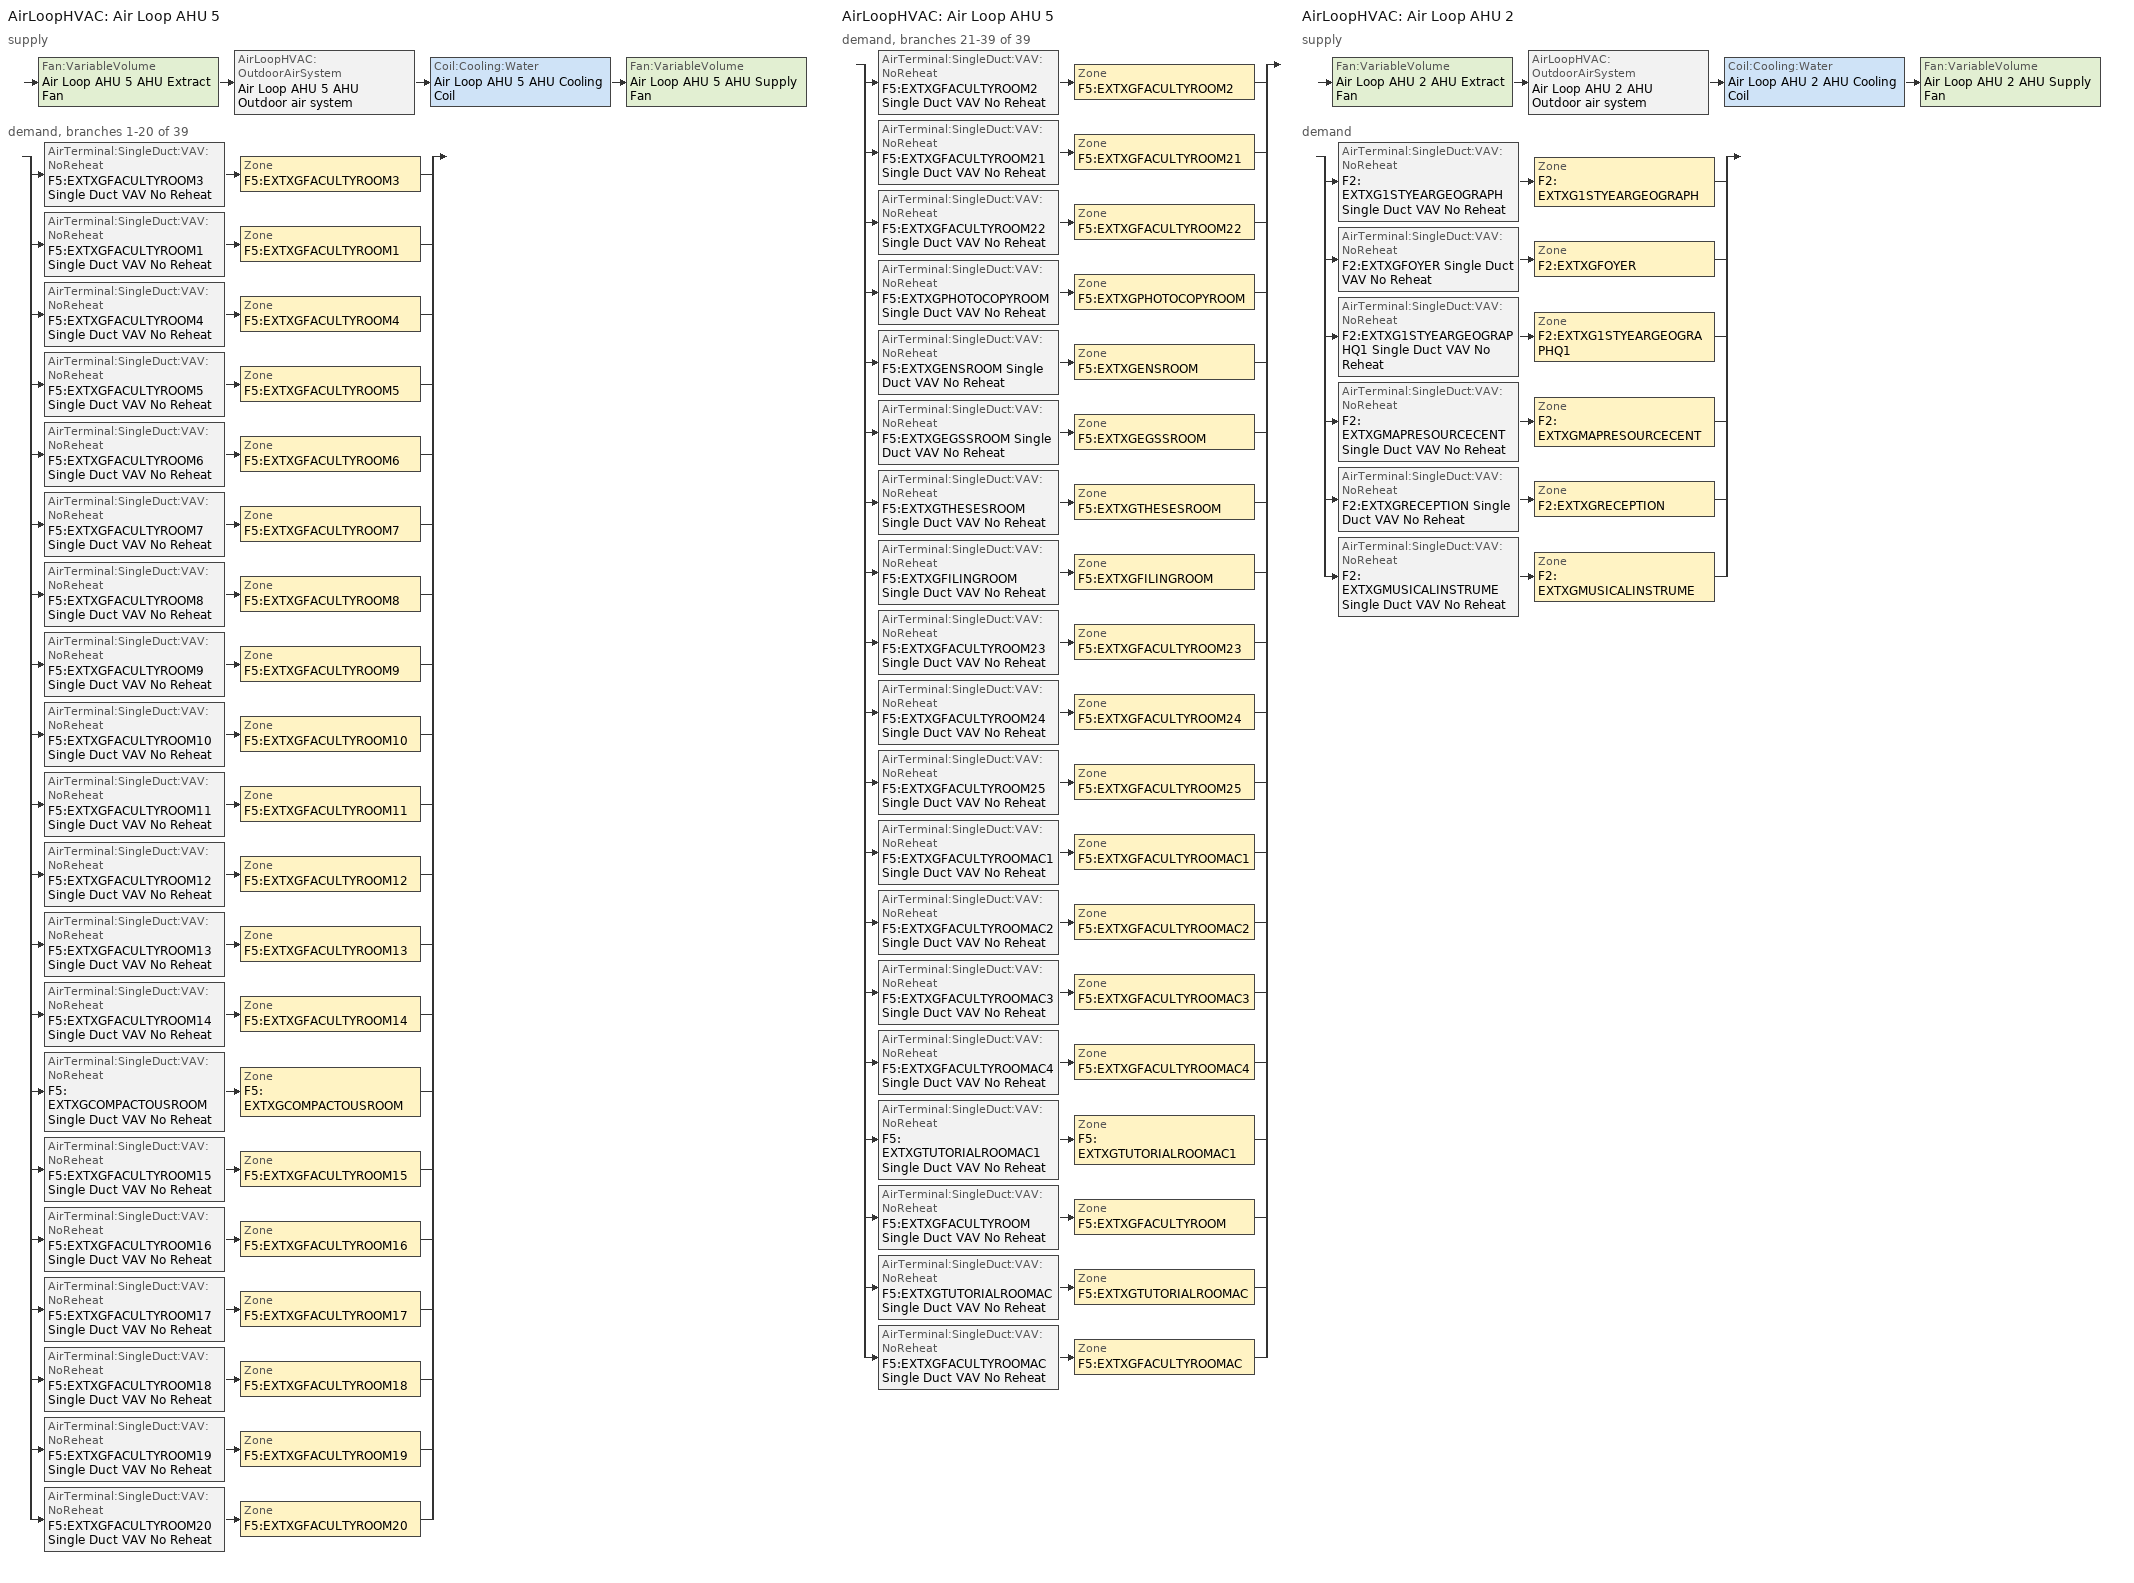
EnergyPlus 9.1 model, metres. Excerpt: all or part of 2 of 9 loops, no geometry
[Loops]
AirLoopHVAC 'Air Loop AHU 5'
 supply: Fan:VariableVolume 'Air Loop AHU 5 AHU Extract Fan' > AirLoopHVAC:OutdoorAirSystem 'Air Loop AHU 5 AHU Outdoor air system' > Coil:Cooling:Water 'Air Loop AHU 5 AHU Cooling Coil' > Fan:VariableVolume 'Air Loop AHU 5 AHU Supply Fan'
 demand, branches 1-20 of 39: split
  | AirTerminal:SingleDuct:VAV:NoReheat 'F5:EXTXGFACULTYROOM3 Single Duct VAV No Reheat' > Zone 'F5:EXTXGFACULTYROOM3'
  | AirTerminal:SingleDuct:VAV:NoReheat 'F5:EXTXGFACULTYROOM1 Single Duct VAV No Reheat' > Zone 'F5:EXTXGFACULTYROOM1'
  | AirTerminal:SingleDuct:VAV:NoReheat 'F5:EXTXGFACULTYROOM4 Single Duct VAV No Reheat' > Zone 'F5:EXTXGFACULTYROOM4'
  | AirTerminal:SingleDuct:VAV:NoReheat 'F5:EXTXGFACULTYROOM5 Single Duct VAV No Reheat' > Zone 'F5:EXTXGFACULTYROOM5'
  | AirTerminal:SingleDuct:VAV:NoReheat 'F5:EXTXGFACULTYROOM6 Single Duct VAV No Reheat' > Zone 'F5:EXTXGFACULTYROOM6'
  | AirTerminal:SingleDuct:VAV:NoReheat 'F5:EXTXGFACULTYROOM7 Single Duct VAV No Reheat' > Zone 'F5:EXTXGFACULTYROOM7'
  | AirTerminal:SingleDuct:VAV:NoReheat 'F5:EXTXGFACULTYROOM8 Single Duct VAV No Reheat' > Zone 'F5:EXTXGFACULTYROOM8'
  | AirTerminal:SingleDuct:VAV:NoReheat 'F5:EXTXGFACULTYROOM9 Single Duct VAV No Reheat' > Zone 'F5:EXTXGFACULTYROOM9'
  | AirTerminal:SingleDuct:VAV:NoReheat 'F5:EXTXGFACULTYROOM10 Single Duct VAV No Reheat' > Zone 'F5:EXTXGFACULTYROOM10'
  | AirTerminal:SingleDuct:VAV:NoReheat 'F5:EXTXGFACULTYROOM11 Single Duct VAV No Reheat' > Zone 'F5:EXTXGFACULTYROOM11'
  | AirTerminal:SingleDuct:VAV:NoReheat 'F5:EXTXGFACULTYROOM12 Single Duct VAV No Reheat' > Zone 'F5:EXTXGFACULTYROOM12'
  | AirTerminal:SingleDuct:VAV:NoReheat 'F5:EXTXGFACULTYROOM13 Single Duct VAV No Reheat' > Zone 'F5:EXTXGFACULTYROOM13'
  | AirTerminal:SingleDuct:VAV:NoReheat 'F5:EXTXGFACULTYROOM14 Single Duct VAV No Reheat' > Zone 'F5:EXTXGFACULTYROOM14'
  | AirTerminal:SingleDuct:VAV:NoReheat 'F5:EXTXGCOMPACTOUSROOM Single Duct VAV No Reheat' > Zone 'F5:EXTXGCOMPACTOUSROOM'
  | AirTerminal:SingleDuct:VAV:NoReheat 'F5:EXTXGFACULTYROOM15 Single Duct VAV No Reheat' > Zone 'F5:EXTXGFACULTYROOM15'
  | AirTerminal:SingleDuct:VAV:NoReheat 'F5:EXTXGFACULTYROOM16 Single Duct VAV No Reheat' > Zone 'F5:EXTXGFACULTYROOM16'
  | AirTerminal:SingleDuct:VAV:NoReheat 'F5:EXTXGFACULTYROOM17 Single Duct VAV No Reheat' > Zone 'F5:EXTXGFACULTYROOM17'
  | AirTerminal:SingleDuct:VAV:NoReheat 'F5:EXTXGFACULTYROOM18 Single Duct VAV No Reheat' > Zone 'F5:EXTXGFACULTYROOM18'
  | AirTerminal:SingleDuct:VAV:NoReheat 'F5:EXTXGFACULTYROOM19 Single Duct VAV No Reheat' > Zone 'F5:EXTXGFACULTYROOM19'
  | AirTerminal:SingleDuct:VAV:NoReheat 'F5:EXTXGFACULTYROOM20 Single Duct VAV No Reheat' > Zone 'F5:EXTXGFACULTYROOM20'
AirLoopHVAC 'Air Loop AHU 5'
 demand, branches 21-39 of 39: split
  | AirTerminal:SingleDuct:VAV:NoReheat 'F5:EXTXGFACULTYROOM2 Single Duct VAV No Reheat' > Zone 'F5:EXTXGFACULTYROOM2'
  | AirTerminal:SingleDuct:VAV:NoReheat 'F5:EXTXGFACULTYROOM21 Single Duct VAV No Reheat' > Zone 'F5:EXTXGFACULTYROOM21'
  | AirTerminal:SingleDuct:VAV:NoReheat 'F5:EXTXGFACULTYROOM22 Single Duct VAV No Reheat' > Zone 'F5:EXTXGFACULTYROOM22'
  | AirTerminal:SingleDuct:VAV:NoReheat 'F5:EXTXGPHOTOCOPYROOM Single Duct VAV No Reheat' > Zone 'F5:EXTXGPHOTOCOPYROOM'
  | AirTerminal:SingleDuct:VAV:NoReheat 'F5:EXTXGENSROOM Single Duct VAV No Reheat' > Zone 'F5:EXTXGENSROOM'
  | AirTerminal:SingleDuct:VAV:NoReheat 'F5:EXTXGEGSSROOM Single Duct VAV No Reheat' > Zone 'F5:EXTXGEGSSROOM'
  | AirTerminal:SingleDuct:VAV:NoReheat 'F5:EXTXGTHESESROOM Single Duct VAV No Reheat' > Zone 'F5:EXTXGTHESESROOM'
  | AirTerminal:SingleDuct:VAV:NoReheat 'F5:EXTXGFILINGROOM Single Duct VAV No Reheat' > Zone 'F5:EXTXGFILINGROOM'
  | AirTerminal:SingleDuct:VAV:NoReheat 'F5:EXTXGFACULTYROOM23 Single Duct VAV No Reheat' > Zone 'F5:EXTXGFACULTYROOM23'
  | AirTerminal:SingleDuct:VAV:NoReheat 'F5:EXTXGFACULTYROOM24 Single Duct VAV No Reheat' > Zone 'F5:EXTXGFACULTYROOM24'
  | AirTerminal:SingleDuct:VAV:NoReheat 'F5:EXTXGFACULTYROOM25 Single Duct VAV No Reheat' > Zone 'F5:EXTXGFACULTYROOM25'
  | AirTerminal:SingleDuct:VAV:NoReheat 'F5:EXTXGFACULTYROOMAC1 Single Duct VAV No Reheat' > Zone 'F5:EXTXGFACULTYROOMAC1'
  | AirTerminal:SingleDuct:VAV:NoReheat 'F5:EXTXGFACULTYROOMAC2 Single Duct VAV No Reheat' > Zone 'F5:EXTXGFACULTYROOMAC2'
  | AirTerminal:SingleDuct:VAV:NoReheat 'F5:EXTXGFACULTYROOMAC3 Single Duct VAV No Reheat' > Zone 'F5:EXTXGFACULTYROOMAC3'
  | AirTerminal:SingleDuct:VAV:NoReheat 'F5:EXTXGFACULTYROOMAC4 Single Duct VAV No Reheat' > Zone 'F5:EXTXGFACULTYROOMAC4'
  | AirTerminal:SingleDuct:VAV:NoReheat 'F5:EXTXGTUTORIALROOMAC1 Single Duct VAV No Reheat' > Zone 'F5:EXTXGTUTORIALROOMAC1'
  | AirTerminal:SingleDuct:VAV:NoReheat 'F5:EXTXGFACULTYROOM Single Duct VAV No Reheat' > Zone 'F5:EXTXGFACULTYROOM'
  | AirTerminal:SingleDuct:VAV:NoReheat 'F5:EXTXGTUTORIALROOMAC Single Duct VAV No Reheat' > Zone 'F5:EXTXGTUTORIALROOMAC'
  | AirTerminal:SingleDuct:VAV:NoReheat 'F5:EXTXGFACULTYROOMAC Single Duct VAV No Reheat' > Zone 'F5:EXTXGFACULTYROOMAC'
AirLoopHVAC 'Air Loop AHU 2'
 supply: Fan:VariableVolume 'Air Loop AHU 2 AHU Extract Fan' > AirLoopHVAC:OutdoorAirSystem 'Air Loop AHU 2 AHU Outdoor air system' > Coil:Cooling:Water 'Air Loop AHU 2 AHU Cooling Coil' > Fan:VariableVolume 'Air Loop AHU 2 AHU Supply Fan'
 demand: split
  | AirTerminal:SingleDuct:VAV:NoReheat 'F2:EXTXG1STYEARGEOGRAPH Single Duct VAV No Reheat' > Zone 'F2:EXTXG1STYEARGEOGRAPH'
  | AirTerminal:SingleDuct:VAV:NoReheat 'F2:EXTXGFOYER Single Duct VAV No Reheat' > Zone 'F2:EXTXGFOYER'
  | AirTerminal:SingleDuct:VAV:NoReheat 'F2:EXTXG1STYEARGEOGRAPHQ1 Single Duct VAV No Reheat' > Zone 'F2:EXTXG1STYEARGEOGRAPHQ1'
  | AirTerminal:SingleDuct:VAV:NoReheat 'F2:EXTXGMAPRESOURCECENT Single Duct VAV No Reheat' > Zone 'F2:EXTXGMAPRESOURCECENT'
  | AirTerminal:SingleDuct:VAV:NoReheat 'F2:EXTXGRECEPTION Single Duct VAV No Reheat' > Zone 'F2:EXTXGRECEPTION'
  | AirTerminal:SingleDuct:VAV:NoReheat 'F2:EXTXGMUSICALINSTRUME Single Duct VAV No Reheat' > Zone 'F2:EXTXGMUSICALINSTRUME'
[DesignSpecification:OutdoorAir] Outdoor Air Method=Flow/Person; Outdoor Air Flow per Person {m3/s-person}=0.00944; Outdoor Air Flow per Zone Floor Area {m3/s-m2}=0; Outdoor Air Flow per Zone {m3/s}=0; Outdoor Air Flow Air Changes per Hour {1/hr}=0; Outdoor Air Schedule=On 24/7
F5:EXTXGFACULTYROOM3 Design Specification Outdoor Air Object; F5:EXTXGFACULTYROOM1 Design Specification Outdoor Air Object; F5:EXTXGFACULTYROOM4 Design Specification Outdoor Air Object; F5:EXTXGFACULTYROOM5 Design Specification Outdoor Air Object; F5:EXTXGFACULTYROOM6 Design Specification Outdoor Air Object; F5:EXTXGFACULTYROOM7 Design Specification Outdoor Air Object; F5:EXTXGFACULTYROOM8 Design Specification Outdoor Air Object; F5:EXTXGFACULTYROOM9 Design Specification Outdoor Air Object; F5:EXTXGFACULTYROOM10 Design Specification Outdoor Air Object; F5:EXTXGFACULTYROOM11 Design Specification Outdoor Air Object; F5:EXTXGFACULTYROOM12 Design Specification Outdoor Air Object; F5:EXTXGFACULTYROOM13 Design Specification Outdoor Air Object; F5:EXTXGFACULTYROOM14 Design Specification Outdoor Air Object; F5:EXTXGCOMPACTOUSROOM Design Specification Outdoor Air Object; F5:EXTXGFACULTYROOM15 Design Specification Outdoor Air Object; F5:EXTXGFACULTYROOM16 Design Specification Outdoor Air Object; F5:EXTXGFACULTYROOM17 Design Specification Outdoor Air Object; F5:EXTXGFACULTYROOM18 Design Specification Outdoor Air Object; F5:EXTXGFACULTYROOM19 Design Specification Outdoor Air Object; F5:EXTXGFACULTYROOM20 Design Specification Outdoor Air Object; F5:EXTXGFACULTYROOM2 Design Specification Outdoor Air Object; F5:EXTXGFACULTYROOM21 Design Specification Outdoor Air Object; F5:EXTXGFACULTYROOM22 Design Specification Outdoor Air Object; F5:EXTXGPHOTOCOPYROOM Design Specification Outdoor Air Object; F5:EXTXGENSROOM Design Specification Outdoor Air Object; F5:EXTXGEGSSROOM Design Specification Outdoor Air Object; F5:EXTXGTHESESROOM Design Specification Outdoor Air Object; F5:EXTXGFILINGROOM Design Specification Outdoor Air Object; F5:EXTXGFACULTYROOM23 Design Specification Outdoor Air Object; F5:EXTXGFACULTYROOM24 Design Specification Outdoor Air Object; F5:EXTXGFACULTYROOM25 Design Specification Outdoor Air Object; F5:EXTXGFACULTYROOMAC1 Design Specification Outdoor Air Object; F5:EXTXGFACULTYROOMAC2 Design Specification Outdoor Air Object; F5:EXTXGFACULTYROOMAC3 Design Specification Outdoor Air Object; F5:EXTXGFACULTYROOMAC4 Design Specification Outdoor Air Object; F5:EXTXGTUTORIALROOMAC1 Design Specification Outdoor Air Object; F5:EXTXGFACULTYROOM Design Specification Outdoor Air Object; F5:EXTXGTUTORIALROOMAC Design Specification Outdoor Air Object; F5:EXTXGFACULTYROOMAC Design Specification Outdoor Air Object; F2:EXTXG1STYEARGEOGRAPH Design Specification Outdoor Air Object; F2:EXTXGFOYER Design Specification Outdoor Air Object; F2:EXTXG1STYEARGEOGRAPHQ1 Design Specification Outdoor Air Object; F2:EXTXGMAPRESOURCECENT Design Specification Outdoor Air Object; F2:EXTXGRECEPTION Design Specification Outdoor Air Object; F2:EXTXGMUSICALINSTRUME Design Specification Outdoor Air Object
[DesignSpecification:ZoneAirDistribution] Zone Air Distribution Effectiveness in Cooling Mode=1; Zone Air Distribution Effectiveness in Heating Mode=1; Zone Secondary Recirculation Fraction=0
F5:EXTXGFACULTYROOM3 Design Specification Zone Air Distribution Object; F5:EXTXGFACULTYROOM1 Design Specification Zone Air Distribution Object; F5:EXTXGFACULTYROOM4 Design Specification Zone Air Distribution Object; F5:EXTXGFACULTYROOM5 Design Specification Zone Air Distribution Object; F5:EXTXGFACULTYROOM6 Design Specification Zone Air Distribution Object; F5:EXTXGFACULTYROOM7 Design Specification Zone Air Distribution Object; F5:EXTXGFACULTYROOM8 Design Specification Zone Air Distribution Object; F5:EXTXGFACULTYROOM9 Design Specification Zone Air Distribution Object; F5:EXTXGFACULTYROOM10 Design Specification Zone Air Distribution Object; F5:EXTXGFACULTYROOM11 Design Specification Zone Air Distribution Object; F5:EXTXGFACULTYROOM12 Design Specification Zone Air Distribution Object; F5:EXTXGFACULTYROOM13 Design Specification Zone Air Distribution Object; F5:EXTXGFACULTYROOM14 Design Specification Zone Air Distribution Object; F5:EXTXGCOMPACTOUSROOM Design Specification Zone Air Distribution Object; F5:EXTXGFACULTYROOM15 Design Specification Zone Air Distribution Object; F5:EXTXGFACULTYROOM16 Design Specification Zone Air Distribution Object; F5:EXTXGFACULTYROOM17 Design Specification Zone Air Distribution Object; F5:EXTXGFACULTYROOM18 Design Specification Zone Air Distribution Object; F5:EXTXGFACULTYROOM19 Design Specification Zone Air Distribution Object; F5:EXTXGFACULTYROOM20 Design Specification Zone Air Distribution Object; F5:EXTXGFACULTYROOM2 Design Specification Zone Air Distribution Object; F5:EXTXGFACULTYROOM21 Design Specification Zone Air Distribution Object; F5:EXTXGFACULTYROOM22 Design Specification Zone Air Distribution Object; F5:EXTXGPHOTOCOPYROOM Design Specification Zone Air Distribution Object; F5:EXTXGENSROOM Design Specification Zone Air Distribution Object; F5:EXTXGEGSSROOM Design Specification Zone Air Distribution Object; F5:EXTXGTHESESROOM Design Specification Zone Air Distribution Object; F5:EXTXGFILINGROOM Design Specification Zone Air Distribution Object; F5:EXTXGFACULTYROOM23 Design Specification Zone Air Distribution Object; F5:EXTXGFACULTYROOM24 Design Specification Zone Air Distribution Object; F5:EXTXGFACULTYROOM25 Design Specification Zone Air Distribution Object; F5:EXTXGFACULTYROOMAC1 Design Specification Zone Air Distribution Object; F5:EXTXGFACULTYROOMAC2 Design Specification Zone Air Distribution Object; F5:EXTXGFACULTYROOMAC3 Design Specification Zone Air Distribution Object; F5:EXTXGFACULTYROOMAC4 Design Specification Zone Air Distribution Object; F5:EXTXGTUTORIALROOMAC1 Design Specification Zone Air Distribution Object; F5:EXTXGFACULTYROOM Design Specification Zone Air Distribution Object; F5:EXTXGTUTORIALROOMAC Design Specification Zone Air Distribution Object; F5:EXTXGFACULTYROOMAC Design Specification Zone Air Distribution Object; F2:EXTXG1STYEARGEOGRAPH Design Specification Zone Air Distribution Object; F2:EXTXGFOYER Design Specification Zone Air Distribution Object; F2:EXTXG1STYEARGEOGRAPHQ1 Design Specification Zone Air Distribution Object; F2:EXTXGMAPRESOURCECENT Design Specification Zone Air Distribution Object; F2:EXTXGRECEPTION Design Specification Zone Air Distribution Object; F2:EXTXGMUSICALINSTRUME Design Specification Zone Air Distribution Object
[Sizing:Zone] Zone Cooling Design Supply Air Temperature Input Method=SupplyAirTemperature; Zone Cooling Design Supply Air Temperature {C}=14; Zone Cooling Design Supply Air Temperature Difference {deltaC}=10; Zone Heating Design Supply Air Temperature Input Method=SupplyAirTemperature; Zone Heating Design Supply Air Temperature {C}=50; Zone Heating Design Supply Air Temperature Difference {deltaC}=10; Zone Cooling Design Supply Air Humidity Ratio {kgWater/kgDryAir}=0.009; Zone Heating Design Supply Air Humidity Ratio {kgWater/kgDryAir}=0.004; Zone Heating Sizing Factor=1.25; Zone Cooling Sizing Factor=1.15; Cooling Design Air Flow Method=DesignDay; Cooling Design Air Flow Rate {m3/s}=0; Cooling Minimum Air Flow per Zone Floor Area {m3/s-m2}=0.00076; Cooling Minimum Air Flow {m3/s}=0; Cooling Minimum Air Flow Fraction=0; Heating Design Air Flow Method=DesignDay; Heating Design Air Flow Rate {m3/s}=0; Heating Maximum Air Flow per Zone Floor Area {m3/s-m2}=0.00203; Heating Maximum Air Flow {m3/s}=0.14158; Heating Maximum Air Flow Fraction=0.3; Account for Dedicated Outdoor Air System=No; Dedicated Outdoor Air System Control Strategy=NeutralSupplyAir; Dedicated Outdoor Air Low Setpoint Temperature for Design {C}=autosize; Dedicated Outdoor Air High Setpoint Temperature for Design {C}=autosize
Name | Design Specification Outdoor Air Object | Design Specification Zone Air Distribution Object
F5:EXTXGFACULTYROOM3 | F5:EXTXGFACULTYROOM3 Design Specification Outdoor Air Object | F5:EXTXGFACULTYROOM3 Design Specification Zone Air Distribution Object
F5:EXTXGFACULTYROOM1 | F5:EXTXGFACULTYROOM1 Design Specification Outdoor Air Object | F5:EXTXGFACULTYROOM1 Design Specification Zone Air Distribution Object
F5:EXTXGFACULTYROOM4 | F5:EXTXGFACULTYROOM4 Design Specification Outdoor Air Object | F5:EXTXGFACULTYROOM4 Design Specification Zone Air Distribution Object
F5:EXTXGFACULTYROOM5 | F5:EXTXGFACULTYROOM5 Design Specification Outdoor Air Object | F5:EXTXGFACULTYROOM5 Design Specification Zone Air Distribution Object
F5:EXTXGFACULTYROOM6 | F5:EXTXGFACULTYROOM6 Design Specification Outdoor Air Object | F5:EXTXGFACULTYROOM6 Design Specification Zone Air Distribution Object
F5:EXTXGFACULTYROOM7 | F5:EXTXGFACULTYROOM7 Design Specification Outdoor Air Object | F5:EXTXGFACULTYROOM7 Design Specification Zone Air Distribution Object
F5:EXTXGFACULTYROOM8 | F5:EXTXGFACULTYROOM8 Design Specification Outdoor Air Object | F5:EXTXGFACULTYROOM8 Design Specification Zone Air Distribution Object
F5:EXTXGFACULTYROOM9 | F5:EXTXGFACULTYROOM9 Design Specification Outdoor Air Object | F5:EXTXGFACULTYROOM9 Design Specification Zone Air Distribution Object
F5:EXTXGFACULTYROOM10 | F5:EXTXGFACULTYROOM10 Design Specification Outdoor Air Object | F5:EXTXGFACULTYROOM10 Design Specification Zone Air Distribution Object
F5:EXTXGFACULTYROOM11 | F5:EXTXGFACULTYROOM11 Design Specification Outdoor Air Object | F5:EXTXGFACULTYROOM11 Design Specification Zone Air Distribution Object
F5:EXTXGFACULTYROOM12 | F5:EXTXGFACULTYROOM12 Design Specification Outdoor Air Object | F5:EXTXGFACULTYROOM12 Design Specification Zone Air Distribution Object
F5:EXTXGFACULTYROOM13 | F5:EXTXGFACULTYROOM13 Design Specification Outdoor Air Object | F5:EXTXGFACULTYROOM13 Design Specification Zone Air Distribution Object
F5:EXTXGFACULTYROOM14 | F5:EXTXGFACULTYROOM14 Design Specification Outdoor Air Object | F5:EXTXGFACULTYROOM14 Design Specification Zone Air Distribution Object
F5:EXTXGCOMPACTOUSROOM | F5:EXTXGCOMPACTOUSROOM Design Specification Outdoor Air Object | F5:EXTXGCOMPACTOUSROOM Design Specification Zone Air Distribution Object
F5:EXTXGFACULTYROOM15 | F5:EXTXGFACULTYROOM15 Design Specification Outdoor Air Object | F5:EXTXGFACULTYROOM15 Design Specification Zone Air Distribution Object
F5:EXTXGFACULTYROOM16 | F5:EXTXGFACULTYROOM16 Design Specification Outdoor Air Object | F5:EXTXGFACULTYROOM16 Design Specification Zone Air Distribution Object
F5:EXTXGFACULTYROOM17 | F5:EXTXGFACULTYROOM17 Design Specification Outdoor Air Object | F5:EXTXGFACULTYROOM17 Design Specification Zone Air Distribution Object
F5:EXTXGFACULTYROOM18 | F5:EXTXGFACULTYROOM18 Design Specification Outdoor Air Object | F5:EXTXGFACULTYROOM18 Design Specification Zone Air Distribution Object
F5:EXTXGFACULTYROOM19 | F5:EXTXGFACULTYROOM19 Design Specification Outdoor Air Object | F5:EXTXGFACULTYROOM19 Design Specification Zone Air Distribution Object
F5:EXTXGFACULTYROOM20 | F5:EXTXGFACULTYROOM20 Design Specification Outdoor Air Object | F5:EXTXGFACULTYROOM20 Design Specification Zone Air Distribution Object
F5:EXTXGFACULTYROOM2 | F5:EXTXGFACULTYROOM2 Design Specification Outdoor Air Object | F5:EXTXGFACULTYROOM2 Design Specification Zone Air Distribution Object
F5:EXTXGFACULTYROOM21 | F5:EXTXGFACULTYROOM21 Design Specification Outdoor Air Object | F5:EXTXGFACULTYROOM21 Design Specification Zone Air Distribution Object
F5:EXTXGFACULTYROOM22 | F5:EXTXGFACULTYROOM22 Design Specification Outdoor Air Object | F5:EXTXGFACULTYROOM22 Design Specification Zone Air Distribution Object
F5:EXTXGPHOTOCOPYROOM | F5:EXTXGPHOTOCOPYROOM Design Specification Outdoor Air Object | F5:EXTXGPHOTOCOPYROOM Design Specification Zone Air Distribution Object
F5:EXTXGENSROOM | F5:EXTXGENSROOM Design Specification Outdoor Air Object | F5:EXTXGENSROOM Design Specification Zone Air Distribution Object
F5:EXTXGEGSSROOM | F5:EXTXGEGSSROOM Design Specification Outdoor Air Object | F5:EXTXGEGSSROOM Design Specification Zone Air Distribution Object
F5:EXTXGTHESESROOM | F5:EXTXGTHESESROOM Design Specification Outdoor Air Object | F5:EXTXGTHESESROOM Design Specification Zone Air Distribution Object
F5:EXTXGFILINGROOM | F5:EXTXGFILINGROOM Design Specification Outdoor Air Object | F5:EXTXGFILINGROOM Design Specification Zone Air Distribution Object
F5:EXTXGFACULTYROOM23 | F5:EXTXGFACULTYROOM23 Design Specification Outdoor Air Object | F5:EXTXGFACULTYROOM23 Design Specification Zone Air Distribution Object
F5:EXTXGFACULTYROOM24 | F5:EXTXGFACULTYROOM24 Design Specification Outdoor Air Object | F5:EXTXGFACULTYROOM24 Design Specification Zone Air Distribution Object
F5:EXTXGFACULTYROOM25 | F5:EXTXGFACULTYROOM25 Design Specification Outdoor Air Object | F5:EXTXGFACULTYROOM25 Design Specification Zone Air Distribution Object
F5:EXTXGFACULTYROOMAC1 | F5:EXTXGFACULTYROOMAC1 Design Specification Outdoor Air Object | F5:EXTXGFACULTYROOMAC1 Design Specification Zone Air Distribution Object
F5:EXTXGFACULTYROOMAC2 | F5:EXTXGFACULTYROOMAC2 Design Specification Outdoor Air Object | F5:EXTXGFACULTYROOMAC2 Design Specification Zone Air Distribution Object
F5:EXTXGFACULTYROOMAC3 | F5:EXTXGFACULTYROOMAC3 Design Specification Outdoor Air Object | F5:EXTXGFACULTYROOMAC3 Design Specification Zone Air Distribution Object
F5:EXTXGFACULTYROOMAC4 | F5:EXTXGFACULTYROOMAC4 Design Specification Outdoor Air Object | F5:EXTXGFACULTYROOMAC4 Design Specification Zone Air Distribution Object
F5:EXTXGTUTORIALROOMAC1 | F5:EXTXGTUTORIALROOMAC1 Design Specification Outdoor Air Object | F5:EXTXGTUTORIALROOMAC1 Design Specification Zone Air Distribution Object
F5:EXTXGFACULTYROOM | F5:EXTXGFACULTYROOM Design Specification Outdoor Air Object | F5:EXTXGFACULTYROOM Design Specification Zone Air Distribution Object
F5:EXTXGTUTORIALROOMAC | F5:EXTXGTUTORIALROOMAC Design Specification Outdoor Air Object | F5:EXTXGTUTORIALROOMAC Design Specification Zone Air Distribution Object
F5:EXTXGFACULTYROOMAC | F5:EXTXGFACULTYROOMAC Design Specification Outdoor Air Object | F5:EXTXGFACULTYROOMAC Design Specification Zone Air Distribution Object
F2:EXTXG1STYEARGEOGRAPH | F2:EXTXG1STYEARGEOGRAPH Design Specification Outdoor Air Object | F2:EXTXG1STYEARGEOGRAPH Design Specification Zone Air Distribution Object
F2:EXTXGFOYER | F2:EXTXGFOYER Design Specification Outdoor Air Object | F2:EXTXGFOYER Design Specification Zone Air Distribution Object
F2:EXTXG1STYEARGEOGRAPHQ1 | F2:EXTXG1STYEARGEOGRAPHQ1 Design Specification Outdoor Air Object | F2:EXTXG1STYEARGEOGRAPHQ1 Design Specification Zone Air Distribution Object
F2:EXTXGMAPRESOURCECENT | F2:EXTXGMAPRESOURCECENT Design Specification Outdoor Air Object | F2:EXTXGMAPRESOURCECENT Design Specification Zone Air Distribution Object
F2:EXTXGRECEPTION | F2:EXTXGRECEPTION Design Specification Outdoor Air Object | F2:EXTXGRECEPTION Design Specification Zone Air Distribution Object
F2:EXTXGMUSICALINSTRUME | F2:EXTXGMUSICALINSTRUME Design Specification Outdoor Air Object | F2:EXTXGMUSICALINSTRUME Design Specification Zone Air Distribution Object
[Sizing:System] Type of Load to Size On=Sensible; Design Outdoor Air Flow Rate {m3/s}=autosize; Central Heating Maximum System Air Flow Ratio=0.3; Preheat Design Temperature {C}=5; Preheat Design Humidity Ratio {kgWater/kgDryAir}=0.008; Precool Design Temperature {C}=12; Precool Design Humidity Ratio {kgWater/kgDryAir}=0.008; Central Cooling Design Supply Air Temperature {C}=12; Central Heating Design Supply Air Temperature {C}=16; Type of Zone Sum to Use=Noncoincident; 100% Outdoor Air in Cooling=No; 100% Outdoor Air in Heating=No; Central Cooling Design Supply Air Humidity Ratio {kgWater/kgDryAir}=0.008; Central Heating Design Supply Air Humidity Ratio {kgWater/kgDryAir}=0.008; Cooling Supply Air Flow Rate Method=Designday; Heating Supply Air Flow Rate Method=Designday; System Outdoor Air Method=ZoneSum; Zone Maximum Outdoor Air Fraction=1; Cooling Design Capacity Method=CoolingDesignCapacity; Cooling Design Capacity {W}=autosize; Heating Design Capacity Method=HeatingDesignCapacity; Heating Design Capacity {W}=autosize; Central Cooling Capacity Control Method=OnOff
Air Loop AHU 5; Air Loop AHU 2
[ZoneControl:Thermostat] Control Type Schedule=Control type schedule: Always 4
Name | Zone or ZoneList | Control 1
F5:EXTXGFACULTYROOM3 Thermostat | F5:EXTXGFACULTYROOM3 | F5:EXTXGFACULTYROOM3 Dual SP
F5:EXTXGFACULTYROOM1 Thermostat | F5:EXTXGFACULTYROOM1 | F5:EXTXGFACULTYROOM1 Dual SP
F5:EXTXGFACULTYROOM4 Thermostat | F5:EXTXGFACULTYROOM4 | F5:EXTXGFACULTYROOM4 Dual SP
F5:EXTXGFACULTYROOM5 Thermostat | F5:EXTXGFACULTYROOM5 | F5:EXTXGFACULTYROOM5 Dual SP
F5:EXTXGFACULTYROOM6 Thermostat | F5:EXTXGFACULTYROOM6 | F5:EXTXGFACULTYROOM6 Dual SP
F5:EXTXGFACULTYROOM7 Thermostat | F5:EXTXGFACULTYROOM7 | F5:EXTXGFACULTYROOM7 Dual SP
F5:EXTXGFACULTYROOM8 Thermostat | F5:EXTXGFACULTYROOM8 | F5:EXTXGFACULTYROOM8 Dual SP
F5:EXTXGFACULTYROOM9 Thermostat | F5:EXTXGFACULTYROOM9 | F5:EXTXGFACULTYROOM9 Dual SP
F5:EXTXGFACULTYROOM10 Thermostat | F5:EXTXGFACULTYROOM10 | F5:EXTXGFACULTYROOM10 Dual SP
F5:EXTXGFACULTYROOM11 Thermostat | F5:EXTXGFACULTYROOM11 | F5:EXTXGFACULTYROOM11 Dual SP
F5:EXTXGFACULTYROOM12 Thermostat | F5:EXTXGFACULTYROOM12 | F5:EXTXGFACULTYROOM12 Dual SP
F5:EXTXGFACULTYROOM13 Thermostat | F5:EXTXGFACULTYROOM13 | F5:EXTXGFACULTYROOM13 Dual SP
F5:EXTXGFACULTYROOM14 Thermostat | F5:EXTXGFACULTYROOM14 | F5:EXTXGFACULTYROOM14 Dual SP
F5:EXTXGCOMPACTOUSROOM Thermostat | F5:EXTXGCOMPACTOUSROOM | F5:EXTXGCOMPACTOUSROOM Dual SP
F5:EXTXGFACULTYROOM15 Thermostat | F5:EXTXGFACULTYROOM15 | F5:EXTXGFACULTYROOM15 Dual SP
F5:EXTXGFACULTYROOM16 Thermostat | F5:EXTXGFACULTYROOM16 | F5:EXTXGFACULTYROOM16 Dual SP
F5:EXTXGFACULTYROOM17 Thermostat | F5:EXTXGFACULTYROOM17 | F5:EXTXGFACULTYROOM17 Dual SP
F5:EXTXGFACULTYROOM18 Thermostat | F5:EXTXGFACULTYROOM18 | F5:EXTXGFACULTYROOM18 Dual SP
F5:EXTXGFACULTYROOM19 Thermostat | F5:EXTXGFACULTYROOM19 | F5:EXTXGFACULTYROOM19 Dual SP
F5:EXTXGFACULTYROOM20 Thermostat | F5:EXTXGFACULTYROOM20 | F5:EXTXGFACULTYROOM20 Dual SP
F5:EXTXGFACULTYROOM2 Thermostat | F5:EXTXGFACULTYROOM2 | F5:EXTXGFACULTYROOM2 Dual SP
F5:EXTXGFACULTYROOM21 Thermostat | F5:EXTXGFACULTYROOM21 | F5:EXTXGFACULTYROOM21 Dual SP
F5:EXTXGFACULTYROOM22 Thermostat | F5:EXTXGFACULTYROOM22 | F5:EXTXGFACULTYROOM22 Dual SP
F5:EXTXGPHOTOCOPYROOM Thermostat | F5:EXTXGPHOTOCOPYROOM | F5:EXTXGPHOTOCOPYROOM Dual SP
F5:EXTXGENSROOM Thermostat | F5:EXTXGENSROOM | F5:EXTXGENSROOM Dual SP
F5:EXTXGEGSSROOM Thermostat | F5:EXTXGEGSSROOM | F5:EXTXGEGSSROOM Dual SP
F5:EXTXGTHESESROOM Thermostat | F5:EXTXGTHESESROOM | F5:EXTXGTHESESROOM Dual SP
F5:EXTXGFILINGROOM Thermostat | F5:EXTXGFILINGROOM | F5:EXTXGFILINGROOM Dual SP
F5:EXTXGFACULTYROOM23 Thermostat | F5:EXTXGFACULTYROOM23 | F5:EXTXGFACULTYROOM23 Dual SP
F5:EXTXGFACULTYROOM24 Thermostat | F5:EXTXGFACULTYROOM24 | F5:EXTXGFACULTYROOM24 Dual SP
F5:EXTXGFACULTYROOM25 Thermostat | F5:EXTXGFACULTYROOM25 | F5:EXTXGFACULTYROOM25 Dual SP
F5:EXTXGFACULTYROOMAC1 Thermostat | F5:EXTXGFACULTYROOMAC1 | F5:EXTXGFACULTYROOMAC1 Dual SP
F5:EXTXGFACULTYROOMAC2 Thermostat | F5:EXTXGFACULTYROOMAC2 | F5:EXTXGFACULTYROOMAC2 Dual SP
F5:EXTXGFACULTYROOMAC3 Thermostat | F5:EXTXGFACULTYROOMAC3 | F5:EXTXGFACULTYROOMAC3 Dual SP
F5:EXTXGFACULTYROOMAC4 Thermostat | F5:EXTXGFACULTYROOMAC4 | F5:EXTXGFACULTYROOMAC4 Dual SP
F5:EXTXGTUTORIALROOMAC1 Thermostat | F5:EXTXGTUTORIALROOMAC1 | F5:EXTXGTUTORIALROOMAC1 Dual SP
F5:EXTXGFACULTYROOM Thermostat | F5:EXTXGFACULTYROOM | F5:EXTXGFACULTYROOM Dual SP
F5:EXTXGTUTORIALROOMAC Thermostat | F5:EXTXGTUTORIALROOMAC | F5:EXTXGTUTORIALROOMAC Dual SP
F5:EXTXGFACULTYROOMAC Thermostat | F5:EXTXGFACULTYROOMAC | F5:EXTXGFACULTYROOMAC Dual SP
F2:EXTXG1STYEARGEOGRAPH Thermostat | F2:EXTXG1STYEARGEOGRAPH | F2:EXTXG1STYEARGEOGRAPH Dual SP
F2:EXTXGFOYER Thermostat | F2:EXTXGFOYER | F2:EXTXGFOYER Dual SP
F2:EXTXG1STYEARGEOGRAPHQ1 Thermostat | F2:EXTXG1STYEARGEOGRAPHQ1 | F2:EXTXG1STYEARGEOGRAPHQ1 Dual SP
F2:EXTXGMAPRESOURCECENT Thermostat | F2:EXTXGMAPRESOURCECENT | F2:EXTXGMAPRESOURCECENT Dual SP
F2:EXTXGRECEPTION Thermostat | F2:EXTXGRECEPTION | F2:EXTXGRECEPTION Dual SP
F2:EXTXGMUSICALINSTRUME Thermostat | F2:EXTXGMUSICALINSTRUME | F2:EXTXGMUSICALINSTRUME Dual SP
[ThermostatSetpoint:DualSetpoint] Heating Setpoint Temperature Schedule=Heating set point schedule; Cooling Setpoint Temperature Schedule=Cooling set point schedule
F5:EXTXGFACULTYROOM3 Dual SP; F5:EXTXGFACULTYROOM1 Dual SP; F5:EXTXGFACULTYROOM4 Dual SP; F5:EXTXGFACULTYROOM5 Dual SP; F5:EXTXGFACULTYROOM6 Dual SP; F5:EXTXGFACULTYROOM7 Dual SP; F5:EXTXGFACULTYROOM8 Dual SP; F5:EXTXGFACULTYROOM9 Dual SP; F5:EXTXGFACULTYROOM10 Dual SP; F5:EXTXGFACULTYROOM11 Dual SP; F5:EXTXGFACULTYROOM12 Dual SP; F5:EXTXGFACULTYROOM13 Dual SP; F5:EXTXGFACULTYROOM14 Dual SP; F5:EXTXGCOMPACTOUSROOM Dual SP; F5:EXTXGFACULTYROOM15 Dual SP; F5:EXTXGFACULTYROOM16 Dual SP; F5:EXTXGFACULTYROOM17 Dual SP; F5:EXTXGFACULTYROOM18 Dual SP; F5:EXTXGFACULTYROOM19 Dual SP; F5:EXTXGFACULTYROOM20 Dual SP; F5:EXTXGFACULTYROOM2 Dual SP; F5:EXTXGFACULTYROOM21 Dual SP; F5:EXTXGFACULTYROOM22 Dual SP; F5:EXTXGPHOTOCOPYROOM Dual SP; F5:EXTXGENSROOM Dual SP; F5:EXTXGEGSSROOM Dual SP; F5:EXTXGTHESESROOM Dual SP; F5:EXTXGFILINGROOM Dual SP; F5:EXTXGFACULTYROOM23 Dual SP; F5:EXTXGFACULTYROOM24 Dual SP; F5:EXTXGFACULTYROOM25 Dual SP; F5:EXTXGFACULTYROOMAC1 Dual SP; F5:EXTXGFACULTYROOMAC2 Dual SP; F5:EXTXGFACULTYROOMAC3 Dual SP; F5:EXTXGFACULTYROOMAC4 Dual SP; F5:EXTXGTUTORIALROOMAC1 Dual SP; F5:EXTXGFACULTYROOM Dual SP; F5:EXTXGTUTORIALROOMAC Dual SP; F5:EXTXGFACULTYROOMAC Dual SP; F2:EXTXG1STYEARGEOGRAPH Dual SP; F2:EXTXGFOYER Dual SP; F2:EXTXG1STYEARGEOGRAPHQ1 Dual SP; F2:EXTXGMAPRESOURCECENT Dual SP; F2:EXTXGRECEPTION Dual SP; F2:EXTXGMUSICALINSTRUME Dual SP
[AirTerminal:SingleDuct:VAV:NoReheat] Availability Schedule=On 24/7; Maximum Air Flow Rate {m3/s}=autosize; Zone Minimum Air Flow Input Method=Constant; Constant Minimum Air Flow Fraction=0.3; Fixed Minimum Air Flow Rate {m3/s}=0.1; Minimum Air Flow Fraction Schedule=Min supply air flow fraction schedule: Always 0.3
F5:EXTXGFACULTYROOM3 Single Duct VAV No Reheat; F5:EXTXGFACULTYROOM1 Single Duct VAV No Reheat; F5:EXTXGFACULTYROOM4 Single Duct VAV No Reheat; F5:EXTXGFACULTYROOM5 Single Duct VAV No Reheat; F5:EXTXGFACULTYROOM6 Single Duct VAV No Reheat; F5:EXTXGFACULTYROOM7 Single Duct VAV No Reheat; F5:EXTXGFACULTYROOM8 Single Duct VAV No Reheat; F5:EXTXGFACULTYROOM9 Single Duct VAV No Reheat; F5:EXTXGFACULTYROOM10 Single Duct VAV No Reheat; F5:EXTXGFACULTYROOM11 Single Duct VAV No Reheat; F5:EXTXGFACULTYROOM12 Single Duct VAV No Reheat; F5:EXTXGFACULTYROOM13 Single Duct VAV No Reheat; F5:EXTXGFACULTYROOM14 Single Duct VAV No Reheat; F5:EXTXGCOMPACTOUSROOM Single Duct VAV No Reheat; F5:EXTXGFACULTYROOM15 Single Duct VAV No Reheat; F5:EXTXGFACULTYROOM16 Single Duct VAV No Reheat; F5:EXTXGFACULTYROOM17 Single Duct VAV No Reheat; F5:EXTXGFACULTYROOM18 Single Duct VAV No Reheat; F5:EXTXGFACULTYROOM19 Single Duct VAV No Reheat; F5:EXTXGFACULTYROOM20 Single Duct VAV No Reheat; F5:EXTXGFACULTYROOM2 Single Duct VAV No Reheat; F5:EXTXGFACULTYROOM21 Single Duct VAV No Reheat; F5:EXTXGFACULTYROOM22 Single Duct VAV No Reheat; F5:EXTXGPHOTOCOPYROOM Single Duct VAV No Reheat; F5:EXTXGENSROOM Single Duct VAV No Reheat; F5:EXTXGEGSSROOM Single Duct VAV No Reheat; F5:EXTXGTHESESROOM Single Duct VAV No Reheat; F5:EXTXGFILINGROOM Single Duct VAV No Reheat; F5:EXTXGFACULTYROOM23 Single Duct VAV No Reheat; F5:EXTXGFACULTYROOM24 Single Duct VAV No Reheat; F5:EXTXGFACULTYROOM25 Single Duct VAV No Reheat; F5:EXTXGFACULTYROOMAC1 Single Duct VAV No Reheat; F5:EXTXGFACULTYROOMAC2 Single Duct VAV No Reheat; F5:EXTXGFACULTYROOMAC3 Single Duct VAV No Reheat; F5:EXTXGFACULTYROOMAC4 Single Duct VAV No Reheat; F5:EXTXGTUTORIALROOMAC1 Single Duct VAV No Reheat; F5:EXTXGFACULTYROOM Single Duct VAV No Reheat; F5:EXTXGTUTORIALROOMAC Single Duct VAV No Reheat; F5:EXTXGFACULTYROOMAC Single Duct VAV No Reheat; F2:EXTXG1STYEARGEOGRAPH Single Duct VAV No Reheat; F2:EXTXGFOYER Single Duct VAV No Reheat; F2:EXTXG1STYEARGEOGRAPHQ1 Single Duct VAV No Reheat; F2:EXTXGMAPRESOURCECENT Single Duct VAV No Reheat; F2:EXTXGRECEPTION Single Duct VAV No Reheat; F2:EXTXGMUSICALINSTRUME Single Duct VAV No Reheat
[Zone equipment]
F5:EXTXGFACULTYROOM3: F5:EXTXGFACULTYROOM3 Single Duct VAV No Reheat
F5:EXTXGFACULTYROOM1: F5:EXTXGFACULTYROOM1 Single Duct VAV No Reheat
F5:EXTXGFACULTYROOM4: F5:EXTXGFACULTYROOM4 Single Duct VAV No Reheat
F5:EXTXGFACULTYROOM5: F5:EXTXGFACULTYROOM5 Single Duct VAV No Reheat
F5:EXTXGFACULTYROOM6: F5:EXTXGFACULTYROOM6 Single Duct VAV No Reheat
F5:EXTXGFACULTYROOM7: F5:EXTXGFACULTYROOM7 Single Duct VAV No Reheat
F5:EXTXGFACULTYROOM8: F5:EXTXGFACULTYROOM8 Single Duct VAV No Reheat
F5:EXTXGFACULTYROOM9: F5:EXTXGFACULTYROOM9 Single Duct VAV No Reheat
F5:EXTXGFACULTYROOM10: F5:EXTXGFACULTYROOM10 Single Duct VAV No Reheat
F5:EXTXGFACULTYROOM11: F5:EXTXGFACULTYROOM11 Single Duct VAV No Reheat
F5:EXTXGFACULTYROOM12: F5:EXTXGFACULTYROOM12 Single Duct VAV No Reheat
F5:EXTXGFACULTYROOM13: F5:EXTXGFACULTYROOM13 Single Duct VAV No Reheat
F5:EXTXGFACULTYROOM14: F5:EXTXGFACULTYROOM14 Single Duct VAV No Reheat
F5:EXTXGCOMPACTOUSROOM: F5:EXTXGCOMPACTOUSROOM Single Duct VAV No Reheat
F5:EXTXGFACULTYROOM15: F5:EXTXGFACULTYROOM15 Single Duct VAV No Reheat
F5:EXTXGFACULTYROOM16: F5:EXTXGFACULTYROOM16 Single Duct VAV No Reheat
F5:EXTXGFACULTYROOM17: F5:EXTXGFACULTYROOM17 Single Duct VAV No Reheat
F5:EXTXGFACULTYROOM18: F5:EXTXGFACULTYROOM18 Single Duct VAV No Reheat
F5:EXTXGFACULTYROOM19: F5:EXTXGFACULTYROOM19 Single Duct VAV No Reheat
F5:EXTXGFACULTYROOM20: F5:EXTXGFACULTYROOM20 Single Duct VAV No Reheat
F5:EXTXGFACULTYROOM2: F5:EXTXGFACULTYROOM2 Single Duct VAV No Reheat
F5:EXTXGFACULTYROOM21: F5:EXTXGFACULTYROOM21 Single Duct VAV No Reheat
F5:EXTXGFACULTYROOM22: F5:EXTXGFACULTYROOM22 Single Duct VAV No Reheat
F5:EXTXGPHOTOCOPYROOM: F5:EXTXGPHOTOCOPYROOM Single Duct VAV No Reheat
F5:EXTXGENSROOM: F5:EXTXGENSROOM Single Duct VAV No Reheat
F5:EXTXGEGSSROOM: F5:EXTXGEGSSROOM Single Duct VAV No Reheat
F5:EXTXGTHESESROOM: F5:EXTXGTHESESROOM Single Duct VAV No Reheat
F5:EXTXGFILINGROOM: F5:EXTXGFILINGROOM Single Duct VAV No Reheat
F5:EXTXGFACULTYROOM23: F5:EXTXGFACULTYROOM23 Single Duct VAV No Reheat
F5:EXTXGFACULTYROOM24: F5:EXTXGFACULTYROOM24 Single Duct VAV No Reheat
F5:EXTXGFACULTYROOM25: F5:EXTXGFACULTYROOM25 Single Duct VAV No Reheat
F5:EXTXGFACULTYROOMAC1: F5:EXTXGFACULTYROOMAC1 Single Duct VAV No Reheat
F5:EXTXGFACULTYROOMAC2: F5:EXTXGFACULTYROOMAC2 Single Duct VAV No Reheat
F5:EXTXGFACULTYROOMAC3: F5:EXTXGFACULTYROOMAC3 Single Duct VAV No Reheat
F5:EXTXGFACULTYROOMAC4: F5:EXTXGFACULTYROOMAC4 Single Duct VAV No Reheat
F5:EXTXGTUTORIALROOMAC1: F5:EXTXGTUTORIALROOMAC1 Single Duct VAV No Reheat
F5:EXTXGFACULTYROOM: F5:EXTXGFACULTYROOM Single Duct VAV No Reheat
F5:EXTXGTUTORIALROOMAC: F5:EXTXGTUTORIALROOMAC Single Duct VAV No Reheat
F5:EXTXGFACULTYROOMAC: F5:EXTXGFACULTYROOMAC Single Duct VAV No Reheat
F2:EXTXG1STYEARGEOGRAPH: F2:EXTXG1STYEARGEOGRAPH Single Duct VAV No Reheat
F2:EXTXGFOYER: F2:EXTXGFOYER Single Duct VAV No Reheat
F2:EXTXG1STYEARGEOGRAPHQ1: F2:EXTXG1STYEARGEOGRAPHQ1 Single Duct VAV No Reheat
F2:EXTXGMAPRESOURCECENT: F2:EXTXGMAPRESOURCECENT Single Duct VAV No Reheat
F2:EXTXGRECEPTION: F2:EXTXGRECEPTION Single Duct VAV No Reheat
F2:EXTXGMUSICALINSTRUME: F2:EXTXGMUSICALINSTRUME Single Duct VAV No Reheat
[Fan:VariableVolume] Availability Schedule=On 24/7; Pressure Rise {Pa}=600; Maximum Flow Rate {m3/s}=6; Fan Power Minimum Flow Rate Input Method=Fraction; Fan Power Minimum Air Flow Rate {m3/s}=0; Motor Efficiency=0.9; Motor In Airstream Fraction=1; Fan Power Coefficient 1=0.350712; Fan Power Coefficient 2=0.308505; Fan Power Coefficient 3=-0.541374; Fan Power Coefficient 4=0.871988; Fan Power Coefficient 5=0
Name | Fan Total Efficiency | Fan Power Minimum Flow Fraction
Air Loop AHU 5 AHU Extract Fan; Air Loop AHU 2 AHU Extract Fan | 0.7 | 0.25
Air Loop AHU 5 AHU Supply Fan; Air Loop AHU 2 AHU Supply Fan | 0.4 | 0.3
[Coil:Cooling:Water] Availability Schedule=On 24/7; Design Water Flow Rate {m3/s}=autosize; Design Air Flow Rate {m3/s}=autosize; Design Inlet Water Temperature {C}=autosize; Design Inlet Air Temperature {C}=autosize; Design Outlet Air Temperature {C}=autosize; Design Inlet Air Humidity Ratio {kgWater/kgDryAir}=autosize; Design Outlet Air Humidity Ratio {kgWater/kgDryAir}=autosize; Type of Analysis=SimpleAnalysis; Heat Exchanger Configuration=CrossFlow
Air Loop AHU 5 AHU Cooling Coil; Air Loop AHU 2 AHU Cooling Coil
[Controller:WaterCoil] Control Variable=Temperature; Action=Reverse; Actuator Variable=Flow; Controller Convergence Tolerance {deltaC}=autosize; Maximum Actuated Flow {m3/s}=autosize; Minimum Actuated Flow {m3/s}=0
Air Loop AHU 5 AHU Cooling Coil Controller; Air Loop AHU 2 AHU Cooling Coil Controller
[Controller:OutdoorAir] Minimum Outdoor Air Flow Rate {m3/s}=autosize; Maximum Outdoor Air Flow Rate {m3/s}=autosize; Economizer Control Type=NoEconomizer; Economizer Control Action Type=ModulateFlow; Lockout Type=NoLockout; Minimum Limit Type=FixedMinimum; High Humidity Control=No; High Humidity Outdoor Air Flow Ratio=1; Control High Indoor Humidity Based on Outdoor Humidity Ratio=Yes; Heat Recovery Bypass Control Type=BypassWhenWithinEconomizerLimits
Air Loop AHU 5 AHU Outdoor Air Controller; Air Loop AHU 2 AHU Outdoor Air Controller
[AirLoopHVAC] Design Supply Air Flow Rate {m3/s}=6
Air Loop AHU 5; Air Loop AHU 2
[SetpointManager:MixedAir] Control Variable=Temperature
Name | Setpoint Node or NodeList
Air Loop AHU 5 AHU Outdoor air system Mixed Air Manager | Air Loop AHU 5 AHU Mixed Air Outlet
Air Loop AHU 2 AHU Outdoor air system Mixed Air Manager | Air Loop AHU 2 AHU Mixed Air Outlet
[Schedule:Compact]
On 24/7: Through: 12/31, For: AllDays, Until: 24:00, 1
Cooling set point schedule: Through: 12/31, For: Weekdays SummerDesignDay, Until: 06:00, 26.7, Until: 22:00, 22, Until: 24:00, 26.7, For: Saturday, Until: 06:00, 26.7, Until: 18:00, 22, Until: 24:00, 26.7, For WinterDesignDay, Until: 24:00, 26.7, For: AllOtherDays, Until: 24:00, 26.7
Heating set point schedule: Through: 12/31, For: Weekdays, Until: 06:00, 15.6, Until: 22:00, 21, Until: 24:00, 15.6, For SummerDesignDay, Until: 24:00, 15.6, For: Saturday, Until: 06:00, 15.6, Until: 18:00, 21, Until: 24:00, 15.6, For: WinterDesignDay, Until: 24:00, 21, For: AllOtherDays, Until: 24:00, 15.6
Control type schedule: Always 4: Through: 12/31, For: AllDays, Until: 24:00, 4
Min supply air flow fraction schedule: Always 0.3: Through: 12/31, For: AllDays, Until: 24:00, 0.3
